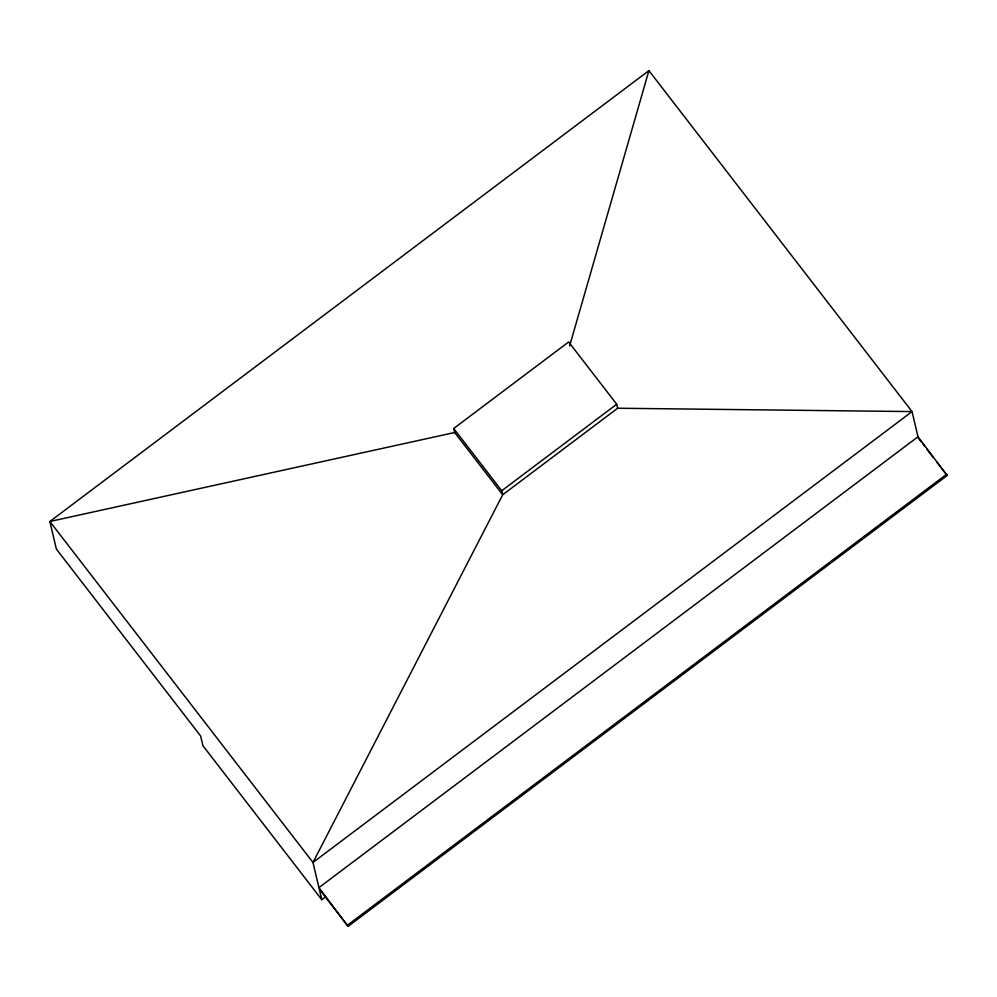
<?xml version="1.0" encoding="UTF-8"?>
<svg xmlns="http://www.w3.org/2000/svg" width="997" height="997" viewBox="0 0 997 997"><rect width="100%" height="100%" fill="white"/><g stroke="black" fill="none" stroke-linecap="round" stroke-linejoin="round"><path stroke-width="1.5" d="M569.611 345.984L648.91 70.625L912.043 411.587L918 436.761L947.15 475.507L348.09 926.375L319.264 889.025L321.794 899.743L325.521 896.939M648.91 70.625L49.85 521.493L56.368 549.06L200.634 735.998L202.927 745.706L321.794 899.743M453.697 428.486L501.74 490.736L502.7 494.761L454.657 432.511L453.697 428.486L568.664 341.959L616.707 404.221L617.654 408.234L502.7 494.761L312.983 862.467L318.928 887.642L348.09 926.375M501.74 490.736L616.707 404.221M318.928 887.642L918 436.761M347.754 924.992L946.826 474.111M454.657 432.511L49.85 521.493L312.983 862.467L912.043 411.587L617.654 408.234M918.324 438.144L921.116 441.758M922.973 444.176L924.83 446.581M926.687 448.986L933.204 457.424M936.918 462.247L947.15 475.507"/></g></svg>
